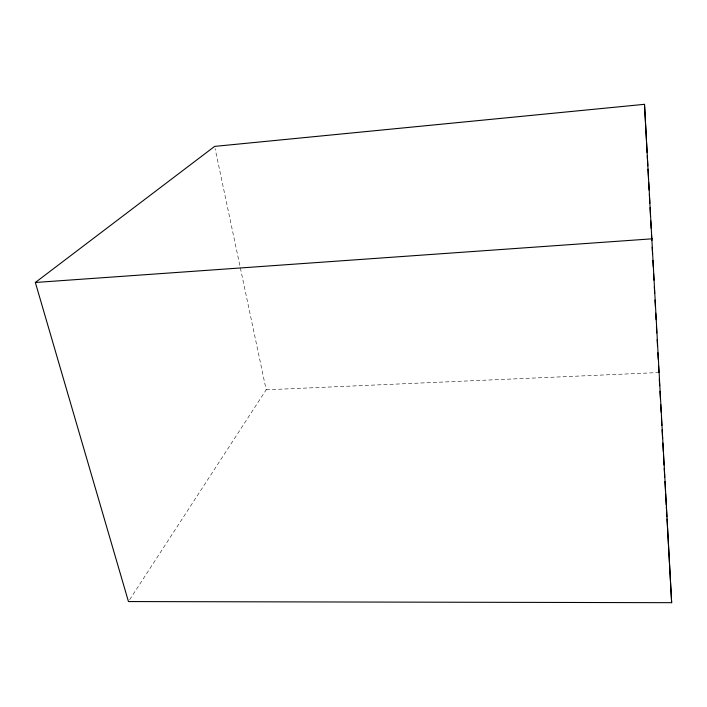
<?xml version="1.0" encoding="UTF-8"?>
<svg xmlns="http://www.w3.org/2000/svg" width="707" height="707" viewBox="0 0 707 707"><rect width="100%" height="100%" fill="white"/><g stroke="black" fill="none" stroke-linecap="round" stroke-linejoin="round"><path stroke-width="0.53" stroke-dasharray="3.54 2.65" d="M129.655 599.713L266.168 389.804L215.078 148.55M266.168 389.804L657.828 372.589"/><path stroke-width="1.06" d="M35.35 282.482L214.628 146.393L644.501 104.318L671.65 602.682L128.453 601.56L35.35 282.482L652.128 238.816M659.295 379.146L659.666 385.748M659.967 391.254L660.391 398.969M660.7 404.475L661.125 412.181M661.425 417.687L661.858 425.393M662.097 429.794L662.583 438.605M662.83 443.015L663.316 451.826M663.493 455.122L664.041 465.038M664.227 468.343L664.713 477.145M664.96 481.555L665.508 491.462M665.623 493.672L666.233 504.683M666.356 506.884L666.904 516.79M667.028 518.991L671.65 602.682M644.501 104.318L646.454 140.587M646.569 142.787L647.108 152.685M647.285 155.982L647.815 165.871M647.992 169.167L648.522 179.065M648.699 182.362L649.114 190.059M649.353 194.452L649.821 203.245M650.06 207.646L650.537 216.439M650.776 220.84L651.182 228.529M651.483 234.026L651.836 240.627M652.19 247.22L652.543 253.813M652.897 260.415L653.259 267.007M653.613 273.6L653.966 280.202M654.32 286.795L654.673 293.387M655.027 299.989L655.389 306.582M655.743 313.174L656.096 319.767M656.449 326.369L656.803 332.962M657.157 339.554L657.519 346.156M657.872 352.749L658.226 359.342M658.579 365.943L658.933 372.536"/></g></svg>
